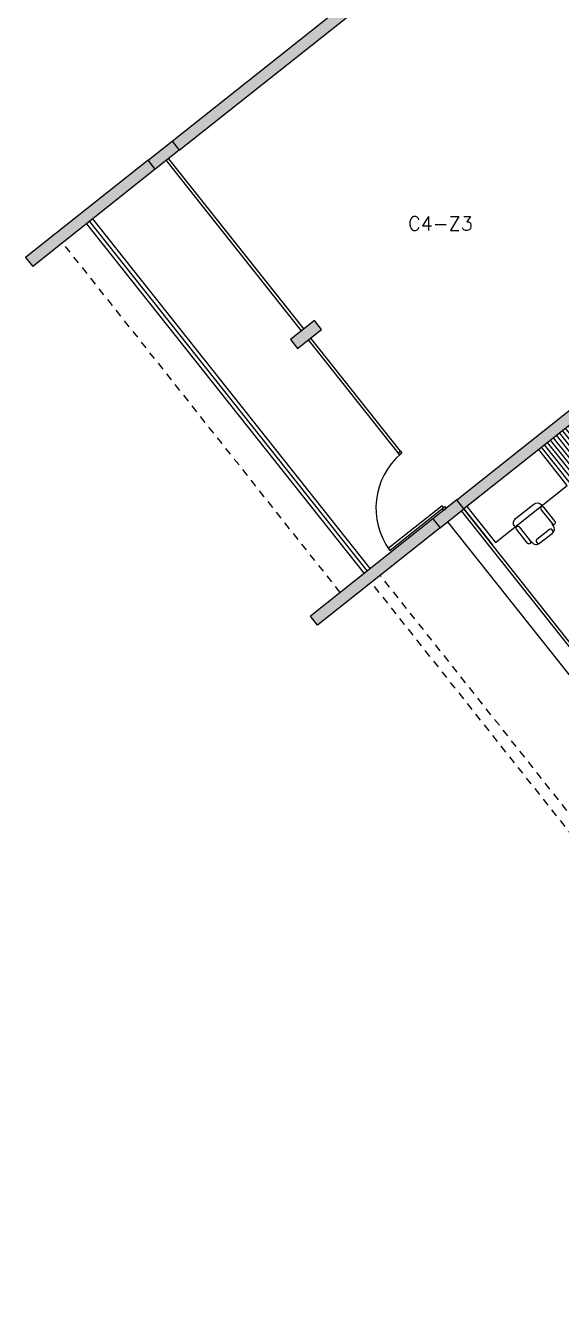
# Model space of a CAD drawing. Header units: metres. Extents: x 51 to 18146, y -212 to 18074.
# Drawn here: x 3282.65 to 3291.53, y 2234.48 to 2255.71 of the extents above; entities that cross this region are included whole.
import ezdxf

# ---------------------------------------------------------------- set-up
doc = ezdxf.new("R2010")
doc.units = ezdxf.units.M
doc.linetypes.add('HIDDEN2', pattern=[0.1875, 0.125, -0.0625])
doc.layers.get('0').update_dxf_attribs({"color": 250})
doc.layers.add('NO', color=250, linetype='Continuous')
doc.layers.get('0').freeze()
doc.styles.add('ROMANS', font='romans', dxfattribs={"height": 0.13})

# ---------------------------------------------------------------- blocks, each defined once
blk = doc.blocks.new('Silla de escritorio 2')
for points in [[(4.068329749366641, 0.660517147558783), (4.068297100695327, 0.6605121246862731, -0.4142135623730951), (4.068207100695326, 0.660602124686273), (4.068207100695326, 0.6609921246862731, -0.4142135623730945), (4.068297100695327, 0.6610821246862731), (4.068329749366641, 0.661077101813763)], [(4.068651834279518, 0.6605666990838409), (4.068687100695327, 0.6605721246862731, 0.4142135623730951), (4.068777100695326, 0.6606621246862731), (4.068777100695326, 0.660932124686273, 0.4142135623730945), (4.068687100695327, 0.661022124686273), (4.068651834279518, 0.6610275502887051)], [(4.068771953509068, 0.660962124686273), (4.068729527102197, 0.660962124686273, 0.4142135623730948), (4.068699527102197, 0.660932124686273), (4.068699527102197, 0.6606621246862731, 0.414213562373095), (4.068729527102197, 0.660632124686273), (4.068771953509068, 0.660632124686273)]]:
    blk.add_lwpolyline(points, format="xyb")
for points in [[(4.068652503220555, 0.6610875502887053), (4.068352503220554, 0.6610875502887053, 1), (4.068352503220554, 0.6610275502887051), (4.068682503220554, 0.6610275502887051), (4.068682503220554, 0.661057550288705, 0.4142135623730951)], [(4.068682503220554, 0.6605666990838409), (4.068682503220554, 0.660536699083841, -0.4142135623730951), (4.068652503220555, 0.660506699083841), (4.068352503220554, 0.660506699083841, -1), (4.068352503220554, 0.6605666990838409)]]:
    blk.add_lwpolyline(points, format="xyb", close=True)
blk = doc.blocks.new('*U142')
for points in [[(0.1299999983073206, 0.9750000002444711), (0.1300000003795143, 0.0750000011175865), (0.160000000407454, 0.0750000011175865), (0.1599999991501675, 0.9750000021071163)], [(0.1299999999138531, 0.0549999983236187), (0.1000000003515747, 0.0549999983236187), (0.0999999993038367, 0.0949999964609736), (0.1299999986332844, 0.0950000001862639)], [(1.059999999883584, 0.0549999993480747), (1.029999999855645, 0.0549999974854295), (1.029999998691491, 0.0949999984167521), (1.0599999984866, 0.0949999984167521)]]:
    blk.add_lwpolyline(points, close=True)
blk.add_arc((0.0897358951472655, 0.034735897901341), 0.9411258062979863, 2.452028918829293, 87.54797121910865)
blk = doc.blocks.new('PISO 1')
at = {"layer": 'NO', "true_color": 0x121212}
h = blk.add_hatch(color=250, dxfattribs=at)
h.dxf.hatch_style = 1
h.paths.add_polyline_path([(282.647303237422, 348.5217015385746), (282.7653370288337, 348.3730818201657), (282.3690177823439, 348.0583250502078), (282.2509839944567, 348.206944762358)])
h.paths.add_polyline_path([(273.8464397364544, 346.3792983329912), (273.9644735244708, 346.2306786178989), (273.5681542856954, 345.9159218419653), (273.4501204928835, 346.0645415592621)])
h.paths.add_polyline_path([(279.2958194016258, 350.7072130474411), (279.4138531877298, 350.5585933337984), (279.0175339437018, 350.2438365597824), (278.8995001545317, 350.3924562829402)])
h.paths.add_polyline_path([(287.6141682088274, 328.2301869574188), (287.7322020007058, 328.0815672393806), (288.1285212475333, 328.3963240126513), (288.0104874586754, 328.5449437241069)])
h.paths.add_polyline_path([(285.0079691205108, 345.5493162639553), (285.1260029100556, 345.4006965440636), (284.7296836638949, 345.0859397803041), (284.6116498769866, 345.2345594902634)])
h.paths.add_polyline_path([(276.3056301126376, 354.4722458194671), (276.4236639045161, 354.3236261014289), (276.0273446585756, 354.0088693288625), (275.9093108708967, 354.1574890472674)])
h.paths.add_polyline_path([(284.4666005014208, 332.1933793966153), (284.584634289904, 332.0447596818937), (284.9809535345734, 332.3595164504059), (284.8629197439661, 332.5081361724983)])
h.paths.add_polyline_path([(281.3190327887902, 336.1565718405685), (281.4370665783816, 336.0079521207138), (281.8333858223725, 336.3227088947765), (281.7153520314276, 336.4713286135561)])
h.paths.add_polyline_path([(278.1714650799845, 340.1197642816223), (278.2894988666007, 339.9711445654179), (278.6858181134747, 340.2859013387256), (278.5677843255407, 340.4345210508389)])
h.paths.add_polyline_path([(275.810789295715, 343.0921586155289), (275.928823083814, 342.9435388974575), (276.3251423292878, 343.2582956696533), (276.207108539871, 343.4069153836335)])
h.paths.add_polyline_path([(294.4506722555029, 333.6597389386223), (294.5687060411855, 333.5111192216765), (294.1723867985123, 333.196362451705), (294.0543530080796, 333.344982167923)])
h.paths.add_polyline_path([(291.3031045414349, 337.62293138151), (291.4211383313638, 337.4743116649681), (291.0248190849111, 337.1595548949634), (290.9067852998232, 337.3081746063684)])
h.paths.add_polyline_path([(288.155536827367, 341.5861238243978), (288.2735706182665, 341.4375041085506), (287.8772513747052, 341.1227473349052), (287.7592175848217, 341.2713670485148)])
h.paths.add_polyline_path([(285.1415282922573, 355.3498753718352), (285.2595620803192, 355.2012556538104), (284.8632428370045, 354.8864988893427), (284.7452090506001, 355.035118599626)])
h.paths.add_polyline_path([(282.151338963679, 359.1149081937103), (282.2693727516955, 358.966288478618), (281.8730535100012, 358.6515317064554), (281.7550197224514, 358.8001514219184)])
h.paths.add_polyline_path([(287.5022040749986, 352.377481042728), (287.6202378610654, 352.228861329132), (287.2239186199575, 351.9141045543144), (287.1058848313917, 352.062724272015)])
at = {"layer": 'NO', "true_color": 0x515152}
h = blk.add_hatch(color=251, dxfattribs=at)
h.dxf.hatch_style = 1
h.paths.add_polyline_path([(278.2894989023334, 339.9711446720437), (278.1714651441057, 340.1197643505867), (276.1403287054659, 338.5066355179455), (276.2583624637404, 338.3580158394397)])
h.paths.add_polyline_path([(273.5681543501542, 345.9159219142425), (273.4501205630258, 346.0645416330085), (271.418985322191, 344.4514138720793), (271.5370191101249, 344.3027941599661)])
h.paths.add_polyline_path([(279.017541308578, 350.243827448425), (278.899507517633, 350.3924471672047), (273.8464388119419, 346.3792996542481), (273.9644726038203, 346.2306799362098)])
h = blk.add_hatch(color=251, dxfattribs=at)
h.dxf.hatch_style = 1
h.paths.add_polyline_path([(286.3018853739667, 339.8715915510118), (286.3412299661872, 339.8220516470091), (286.4898496908238, 339.9400854305793), (286.4505050904593, 339.9896253401403), (286.6882966349232, 340.1784793982493), (286.5702628470359, 340.3270991103996), (286.4216431313476, 340.2090653249544), (285.0840656793685, 339.1467612229496), (283.1955250523821, 341.5246766898221), (283.245064962535, 341.5640212838825), (283.1270311711233, 341.7126410022915), (282.9288715465194, 341.5552626147108), (284.9354459609264, 339.0287274353174), (281.7153521034832, 336.4713286677381), (281.8333858914997, 336.3227089526457)])
h.paths.add_polyline_path([(284.681722219448, 342.7050145809045), (284.5636884309715, 342.8536342975344), (284.3258970960767, 342.6647803999283), (284.1763876440955, 342.8530320351458), (284.0277679230288, 342.7349982423844), (284.1772773781384, 342.54674661262), (283.9196696577876, 342.3421545463257), (284.037703445804, 342.1935348312334)])
h.paths.add_polyline_path([(283.3422821978104, 343.9032780309131), (283.3029375925527, 343.9528179466352), (283.1543178758474, 343.8347841578704), (283.1936624736405, 343.7852442477135)])
h.paths.add_polyline_path([(282.7480882643749, 343.5121545634665), (282.6300535066155, 343.6607754976731), (278.5677843936519, 340.4345211109458), (278.6858181821351, 340.2859013962243)])
h.paths.add_polyline_path([(281.7153520956873, 336.471328658578), (280.6530479963699, 337.808906122891), (280.5044282833232, 337.6908723342157), (281.5667323753794, 336.3532948724325)])
h.paths.add_polyline_path([(289.4494530823978, 335.9083991066919), (289.4887976721098, 335.8588592067101), (289.6374173967931, 335.9768929903174), (289.5980727988903, 336.0264328958204), (289.8358643423753, 336.2152869561204), (289.7178305576715, 336.3639066708752), (288.2316333896199, 335.1835687800754), (286.3430927627256, 337.5614842440526), (286.3926326699033, 337.6008288417632), (286.2745988795077, 337.7494485579345), (286.0764392596993, 337.5920701681493), (288.0830136742354, 335.0655349858138), (284.8629198147136, 332.5081362226729), (284.9809536008176, 332.3595165090302)])
h.paths.add_polyline_path([(287.829289925424, 338.741822142551), (287.7112561422018, 338.8904418524692), (287.4734645993584, 338.7015877866655), (287.3239551351964, 338.8898394362617), (287.1753354136629, 338.7718056431297), (287.324844875563, 338.5835540067319), (287.067237436746, 338.3789621609872), (287.1852712247625, 338.2303424458949)])
h.paths.add_polyline_path([(284.8629197947463, 332.508136204303), (283.8006156910937, 333.8457136641074), (283.6519959774443, 333.7276798760952), (284.7143000743918, 332.3901024181204)])
h.paths.add_polyline_path([(288.0104875365843, 328.5449437908535), (286.9482018849362, 329.882521018683), (286.7995821712868, 329.7644872306707), (287.8618678162297, 328.4269100046708)])
h.paths.add_polyline_path([(294.1723941148605, 333.1963533740405), (294.0543530735194, 333.3449822228638), (291.3792011019129, 331.2203763328096), (289.4906604729314, 333.5982918041108), (289.5402003821964, 333.6376363944974), (289.4221665898058, 333.7862561150974), (289.2240069698681, 333.6288777282542), (291.2305813824918, 331.1023425473684), (288.0104947710695, 328.5449346522837), (288.1285285590035, 328.3963149401704)])
h.paths.add_polyline_path([(290.9768576420446, 334.7786296897404), (290.8588238525824, 334.927249406653), (290.6210323004867, 334.7383953515406), (290.4715228426115, 334.9266469941795), (290.3229031215447, 334.8086132014182), (290.4724125888352, 334.6203615572751), (290.2148050789318, 334.4157696550735), (290.3328388650358, 334.2671499414309)])
at = {"layer": 'NO'}
h = blk.add_hatch(dxfattribs=at)
h.set_pattern_fill('_USER', color=256, scale=0.0632629394249243, angle=128.4566051906233, pattern_type=0)
h.set_pattern_definition([(128.4566051906231, (-3236.905686585759, -3514.626680784509), (-0.0495399055272741, -0.0393445963892171), [])])
h.paths.add_polyline_path([(279.9243154003572, 341.2695142933466), (280.396450560275, 340.6750354211739), (281.5854082885977, 341.6193057403869), (281.1132731369531, 342.2137846040592)])
for p, q in [((273.8464386821608, 346.3792995391496), (278.8995075221734, 350.3924471587083)), ((273.9644727425615, 346.2306800343718), (279.0175413131184, 350.2438274399287)), ((273.4501205669332, 346.0645416271302), (271.4189853224245, 344.4514138722647)), ((273.7464995385692, 346.0575636628992), (275.9891332887482, 343.233799427144)), ((273.7861314627547, 346.0890393404403), (276.0287652131835, 343.2652751042746)), ((273.5681543570271, 345.9159219046301), (271.5370191098916, 344.3027941597807)), ((272.4287362319218, 345.0109959567933), (277.032045793715, 339.2148373544259)), ((272.4782761374193, 345.0503405531695), (277.0815856992592, 339.2541819508393)), ((272.5278160429635, 345.0896851495827), (277.1311256047567, 339.2935265472154)), ((271.4189853224245, 344.4514138722647), (271.5370191098916, 344.3027941597807)), ((282.7480882643749, 343.5121545634665), (278.6858181821351, 340.2859013962243)), ((277.5943927977672, 341.2125712595436), (276.1071670998498, 343.0851797276457)), ((277.6340247214077, 341.2440469382502), (276.1467990366802, 343.1166554140877)), ((280.6134160774728, 337.777430443004), (278.6461862548167, 340.2544257198486)), ((278.6858169415546, 340.2859004079866), (279.1579520985906, 339.6914215395383)), ((280.6530479970302, 337.8089061253183), (278.685818180827, 340.2859013922168)), ((278.1714651490291, 340.1197643424707), (276.1403287044499, 338.5066355201832)), ((281.4478362469482, 336.2588675558795), (278.4183023256922, 340.0734402814704)), ((278.2894989063235, 339.9711446631863), (276.2583624608119, 338.358015843127)), ((276.2583624637404, 338.3580158394397), (276.1403287054659, 338.5066355179455))]:
    blk.add_line(p, q, dxfattribs=at)
at = {"layer": 'NO', "linetype": 'HIDDEN2'}
for p, q in [((276.6357265618592, 338.900080568917), (272.032416991361, 344.6962391945126)), ((287.5282945929474, 326.3038762297374), (277.2986995359545, 339.1842516684176)), ((287.4977091027647, 326.037223077415), (277.1500798223905, 339.0662178756017))]:
    blk.add_line(p, q, dxfattribs=at)
at = {"layer": 'NO'}
for points in [[(273.8464398100732, 346.3792983974725), (273.9644736005059, 346.2306786812545), (273.5681543570271, 345.9159219046301), (273.4501205669332, 346.0645416271302)], [(275.8107893676881, 343.09215867269), (275.9288231547711, 342.9435389568562), (276.3251424017731, 343.2582957242526), (276.2071086108282, 343.4069154430322)], [(279.207492828252, 339.7307651111246), (280.3964505607417, 340.6750354215446), (279.9243154003572, 341.2695142933466), (278.7353576650668, 340.3252439807024)], [(278.1714651490291, 340.1197643424707), (278.2894989390406, 339.9711446229497), (278.6858181806524, 340.2859013980913), (278.5677843950976, 340.4345211091256)]]:
    blk.add_lwpolyline(points, close=True, dxfattribs=at)
blk.add_lwpolyline([(278.5677843941187, 340.4345211113166), (282.6300533926814, 343.6607754071866), (282.7480874105252, 343.5121558716546)], dxfattribs=at)
for name, p, xscale, yscale, zscale, rotation in [('*U142', (278.5226240675569, 340.2370800025177), 1.265258788498485, 1.265258788498485, 1.265258788498485, 128.4566051706478), ('Silla de escritorio 2', (-2764.483570004717, 3111.926504004698), 998.8885172361571, 998.8885172361571, 998.8885172361571, 308.4566051756141)]:
    blk.add_blockref(name, p, dxfattribs=dict(at, xscale=xscale, yscale=yscale, zscale=zscale, rotation=rotation))
at = {"color": 1, "insert": (277.7590763649635, 345.1319979074005), "char_height": 0.234, "attachment_point": 1, "style": 'ROMANS'}
blk.add_mtext_dynamic_manual_height_columns('{\\C52;\\c3000776;C4-\\C219;\\c6627684;Z3}', width=0.0013234804973138, gutter_width=0.00117, heights=[0.000234], dxfattribs=at)

msp = doc.modelspace()

# ---------------------------------------------------------------- block references
at = {"layer": 'NO'}
msp.add_blockref('PISO 1', (3011.226606274813, 1907.41289542668), dxfattribs=at)

doc.saveas('drawing.dxf')
